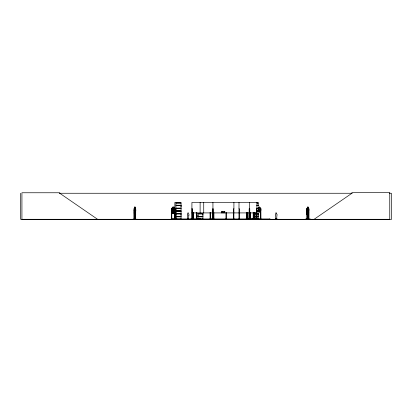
<?xml version="1.0" encoding="UTF-8"?>
<svg xmlns="http://www.w3.org/2000/svg" width="412" height="412" viewBox="0 0 412 412"><rect width="100%" height="100%" fill="white"/><g stroke="black" fill="none" stroke-linecap="round" stroke-linejoin="round"><path stroke-width="0.62" d="M181.043 215.167L181.043 213.957L176.166 213.957M181.043 206.906L181.043 205.701L176.166 205.701M198.007 216.372L198.007 213.957L202.915 213.957L202.91 216.372L198.007 216.372L198.012 215.167M202.91 215.167L202.91 213.957M258.216 215.167L258.216 213.957L253.308 213.957M190.025 219.091L202.302 219.261M134.343 208.704L134.214 212.108L134.709 213.771M134.642 212.34L134.956 211.387C135.419 215.213 135.476 207.246 134.961 210.898L134.631 209.878L134.642 212.329M307.167 219.261L307.115 208.663M308.949 218.906L308.598 218.906L308.609 219.287L308.583 208.642L308.918 208.791L308.933 219.287M260.564 208.704L260.528 219.287M134.801 207.37C136.012 210.089 134.116 211.48 134.837 207.37M134.935 211.037L134.935 213.838M176.125 210.965L181.053 211.052M176.151 219.189L176.099 218.906M253.318 212.494L253.298 219.189M307.64 211.026L308.052 211.026L308.454 210.038L308.15 207.154L307.537 207.154L307.228 208.791L307.651 213.838M134.775 210.826L134.528 213.71L134.858 214.698L135.182 214.698L135.502 213.71L135.26 210.826M132.17 219.282L137.402 219.256M307.537 208.817L307.228 211.706L307.64 212.695L308.052 212.695L308.454 211.706L308.15 208.817L307.501 208.817L306.925 210.455L307.527 212.103L308.197 212.103M307.141 212.458L307.45 210.826M305.261 219.091L310.622 219.091M308.727 219.256L308.784 208.776L308.161 207.107M135.095 213.838L135.095 211.037L134.76 211.026L134.436 210.038L134.678 207.154L134.188 208.791M247.89 219.261L247.9 218.906M134.673 207.107L134.152 208.791L134.178 219.287M134.673 212.103L134.152 210.424L134.709 208.776M134.23 210.455L134.719 208.817M134.23 212.443L134.724 210.779L135.27 210.779L135.764 214.111L135.229 215.775L134.724 215.775L134.245 214.096L134.23 212.443L134.765 210.779M135.615 210.424L135.301 211.552L135.713 210.439L135.177 208.776L134.673 208.776M134.642 207.154L135.167 207.154L135.409 208.791C136.305 209.564 135.569 212.453 135.213 213.771L134.673 213.771M135.224 215.733L135.764 212.443M258.339 219.256L245.923 219.236L260.446 219.014M307.852 213.838L307.852 211.037M135.09 211.026L135.409 210.038M246.628 219.256L246.608 212.582M308.125 213.771L308.784 212.108L308.161 213.771L307.491 213.771L306.889 212.092L306.904 208.776L307.527 207.107L308.197 207.107M307.563 207.107L306.925 208.791L306.971 219.287M308.676 212.458L308.073 210.779L307.44 210.779L306.816 212.443L306.816 214.111L307.476 215.775L308.109 215.775L308.712 214.096L308.063 215.733M307.476 210.779L306.837 212.458L306.873 214.096M308.15 212.062L308.763 210.424L308.125 208.776M308.161 212.103L308.799 210.424L308.82 208.776M172.721 208.668L172.077 210.305L172.077 211.557L172.942 212.546L173.802 212.546L174.657 211.557L174.657 210.305L174.013 208.668L172.7 208.627L171.387 210.29M258.278 207.154L259.57 207.154L260.863 208.791L260.95 219.261M171.794 208.771L171.444 208.791M192.322 218.906L192.399 219.261M193.341 219.282L193.393 218.906M193.516 219.256L193.439 212.494M275.88 212.978L275.819 214.142A0.875 0.875 0 0 0 275.638 215.517L275.819 218.89L276.694 218.89L276.879 215.517A0.875 0.875 0 0 0 276.694 214.142L276.637 212.978L275.88 212.978M212.674 219.282L212.613 218.906M212.844 219.236L212.886 218.906M238.955 219.086L239.012 202.41M256.748 219.261L256.764 218.906M221.8 212.911L222.212 212.242L222.619 212.911M223.845 212.911L224.257 212.242L224.664 212.911M221.563 212.911L222.089 212.077L221.579 211.243L222.228 211.897L222.871 211.243L222.351 212.067L222.871 212.911M223.603 212.911L224.133 212.077L223.623 211.243L224.272 211.897L224.916 211.243L224.396 212.067L224.916 212.911M174.013 212.062L174.982 210.836M175.023 210.856L174.034 212.103L172.7 212.103L171.387 210.439M174.982 212.35L174.013 213.581L172.7 213.622L171.387 211.959M175.023 212.376L174.034 213.622L172.721 213.581L171.428 211.943M259.591 212.103L260.904 210.439L260.904 208.776L259.591 207.107L258.257 207.107L259.591 212.103L258.257 212.103M187.326 219.277L187.769 219.287M187.434 219.282L187.599 218.715M187.759 219.174L187.429 219.081L188.902 219.287M188.485 219.174C188.449 219.756 189.041 218.365 188.717 219.081M188.634 219.277L187.414 219.225L187.676 219.287M275.427 219.277L275.597 218.715L275.7 219.081M275.597 219.225L275.891 219.277M276.663 219.174L277.024 219.277L276.581 219.287M276.849 219.282L276.921 218.715L276.854 219.174M314.119 219.287L351.941 193.259L351.941 192.492L389.757 192.492L389.757 219.287L20.6 219.287L20.6 193.259M209.95 219.261L210.002 218.906M260.523 208.771L260.842 208.791M249.497 219.287L249.512 202.41M59.266 193.259L352.136 193.259M389.469 193.259L391.4 193.259L391.4 219.508L21.929 219.508L21.929 192.764L59.75 192.764L59.75 193.259L97.567 219.287M176.161 202.792L181.053 202.792M256.985 202.786L258.226 202.792M176.161 202.884L181.053 202.884L181.043 205.217L176.166 205.217M256.995 202.879L258.226 202.884L258.216 205.217L256.99 205.217M176.171 203.034L181.043 203.034M256.985 203.034L258.216 203.034M176.13 205.382L181.079 205.382M257.011 205.382L258.257 205.382M176.13 205.531L181.079 205.531M257.011 205.531L258.257 205.531M256.99 205.701L258.221 205.701M134.631 207.107L135.177 207.107M174.013 207.154L172.721 207.154L172.077 208.791L172.077 210.038L172.942 211.026L173.802 211.026L174.657 210.038L174.657 208.791L174.013 207.154L174.982 208.379M176.166 208.112L181.048 208.112L181.048 205.701M256.99 208.112L258.221 208.112M176.13 208.281L181.079 208.281M257.011 208.281L258.257 208.281M176.13 208.431L181.079 208.431M257.011 208.431L258.257 208.431M176.166 208.601L181.048 208.601L181.048 210.923L176.171 210.862M256.99 208.601L258.221 208.601M135.512 208.642L135.486 212.494M306.904 208.776L307.259 208.791M308.15 208.791C307.357 203.451 307.357 213.941 308.15 208.791L307.491 208.776L306.961 210.424M134.322 208.791L134.029 208.791L134.029 219.287M175.909 208.791L176.042 219.287M191.92 208.791L192.28 208.791L192.322 219.287M233.923 208.791L233.568 208.791L233.527 219.287M239.006 208.791L239.367 208.791L239.403 219.287M256.933 208.791L256.588 208.791L256.558 219.287M135.043 209.033L134.683 211.186M256.985 210.862L258.216 210.862L256.995 210.929M176.161 210.923L181.053 210.929M256.985 211.026L258.226 211.052M258.499 211.026L259.359 211.026L260.209 210.038L260.209 208.791L259.57 207.154M176.161 211.135L181.053 211.15L181.043 213.473L176.166 213.473M256.995 211.14L258.226 211.15M176.171 211.289L181.043 211.289M256.985 211.289L258.216 211.289M174.863 212.911L175.924 212.911M191.925 212.911L256.933 212.911M198.007 213.473L202.915 213.473M253.308 213.473L258.221 213.473M176.13 213.643L181.079 213.643M197.971 213.643L202.951 213.643M253.272 213.643L258.257 213.643M134.678 213.73L135.208 213.73M307.501 213.73L308.15 213.73M176.13 213.792L181.079 213.792M197.971 213.792L202.951 213.792M253.272 213.792L258.257 213.792M176.166 216.372L181.048 216.372L181.048 213.957M253.308 216.372L258.221 216.372L258.221 213.957M176.13 216.537L181.079 216.537M197.971 216.537L202.951 216.537M253.272 216.537L258.257 216.537M176.13 216.686L181.079 216.686M197.971 216.686L202.951 216.686M253.272 216.686L258.257 216.686M176.166 216.856L181.048 216.856L181.048 219.184L172.958 219.236L181.043 219.117M253.308 216.856L258.221 216.856L258.221 219.184M133.998 218.906L134.322 218.906M135.321 218.906L135.646 218.906M306.935 218.906L307.29 218.906M171.84 219.014L177.963 219.256M187.821 219.009L188.408 219.009M210.439 219.014L213.504 219.014M275.927 219.009L276.509 219.009M202.91 219.117L196.411 219.287L202.92 219.184L202.915 216.856L198.007 216.856L197.992 219.282M245.923 219.091L258.334 219.091M276.879 219.081L275.53 219.22L276.931 219.225M212.983 219.236L212.927 202.41M249.615 219.261L249.62 218.906M247.004 218.906L247.051 219.256M213.179 219.261L213.241 218.906M175.394 219.261L175.337 218.906M196.606 219.261L196.565 218.906M175.023 208.359L174.034 207.107L172.7 207.107L171.387 208.776L171.402 219.287M175.023 209.878L174.034 208.627L174.982 209.899M171.428 210.424L172.721 212.062M247.236 219.282L247.19 212.494M247.02 219.236L246.963 212.582M307.141 213.71L307.553 214.698L307.96 214.698L308.367 213.71L308.063 210.826M196.436 219.236L196.488 212.494M135.136 207.107L135.656 208.791L135.61 212.494M307.244 219.266L307.259 214.966M135.409 210.455L135.167 208.817L134.678 208.817L134.436 211.706M135.002 209.033L135.167 211.186M308.804 218.906L308.815 219.287M307.069 218.906L307.069 219.287M276.462 219.081L276.462 218.314L276.061 218.314L276.061 219.081M270.112 219.287L270.112 218.963L171.073 218.963L171.073 219.287M269.345 218.963L269.345 219.287M260.801 218.906L260.801 219.287M260.446 218.906L260.446 219.287M257.299 218.906L257.382 219.287M257.026 218.906L256.959 219.287M256.836 208.791L256.867 219.287L256.933 202.41L191.925 202.41L191.894 219.287L191.884 218.906M256.686 208.791L256.655 219.287M256.485 218.906L256.455 219.287M256.418 218.906L256.382 219.287M254.997 212.494L255.013 219.287L254.899 218.906M254.874 212.494L254.827 219.287M254.719 212.494L254.704 219.287M253.473 212.494L253.493 219.287M253.349 212.494L253.37 219.287M253.195 212.494L253.179 219.287L253.179 218.906M250.275 218.906L250.275 219.287M250.244 212.494L250.244 219.287M250.156 212.494L250.115 219.287M250.017 218.906L250.027 219.287M249.971 212.494L249.94 219.287M249.883 212.494L249.852 219.287M249.662 208.791L249.78 219.282L249.76 208.791L249.152 208.791L249.152 219.287L249.116 218.906M249.415 208.791L249.471 219.287M249.384 218.906L249.384 219.287M248.05 218.906L248.029 219.287L247.947 212.582M247.705 212.582L247.761 219.287M247.638 212.582L247.663 219.287M247.55 212.494L247.581 219.287M247.463 212.494L247.494 219.287M247.406 218.906L247.416 219.287M247.277 212.494L247.334 219.287M247.159 218.906L247.159 219.287M246.567 218.906L246.567 219.287M239.326 218.906L239.326 219.287M239.048 218.906L239.094 219.287M233.965 218.906L233.954 219.287M233.923 202.41L233.882 219.287L233.846 218.963M233.609 218.906L233.609 219.287M226.317 212.582L226.358 219.287M226.276 218.906L226.276 219.287M226.003 218.906L226.003 219.287M225.961 212.582L225.936 219.287M213.9 212.494L213.941 219.287M213.859 218.906L213.859 219.287M213.545 212.494L213.586 219.287M213.504 218.906L213.504 219.287M213.323 219.287L213.277 208.791L212.571 208.791L212.53 219.287M210.439 218.906L210.439 219.287M210.398 212.494L210.357 219.287M210.043 212.494L210.084 219.287M203.729 202.41L203.729 212.911M200.526 218.906L200.52 219.287M200.397 218.906L200.433 219.287M200.345 218.906L200.366 219.287M200.253 218.906L200.237 219.287M200.119 202.41L200.119 212.911M199.125 218.906L199.145 219.287M199.037 218.906L199.017 219.287M198.986 218.906L198.965 219.287M196.874 218.906L196.905 219.287M196.833 212.494L196.869 219.287M196.787 218.906L196.787 219.287M193.094 212.494L193.177 219.287M193.053 218.906L193.089 219.287M192.085 218.906L192.074 219.287M192.064 208.791L192.059 219.287M188.361 219.081L188.361 218.314L187.96 218.314L187.96 219.081M175.909 219.287L175.924 202.41L174.863 202.41L174.879 219.287L174.94 212.494M175.296 212.494L175.296 219.287M174.997 208.791L175.018 219.287M171.84 218.906L171.84 219.287L171.742 208.652M171.485 218.906L171.485 219.287M135.61 213.73L135.636 219.287M135.502 218.906L135.512 219.287M135.486 213.73L135.46 219.287M135.409 208.791L135.352 212.494M135.352 213.73L135.337 219.287M134.312 218.906L134.307 219.287L134.291 214.966M134.111 218.906L134.111 219.287M188.773 215.517L188.593 218.89L187.718 218.89L187.537 215.517A0.875 0.875 0 0 1 187.718 214.142C186.919 212.417 189.391 212.417 188.593 214.142A0.875 0.875 0 0 1 188.773 215.517M307.331 209.893L307.661 211.155L307.316 212.453L307.764 211.387L308.186 212.474L307.872 211.145L308.207 209.94L307.774 210.898L307.331 209.893M307.738 209.033C306.863 212.499 308.83 212.494 307.944 209.033L307.702 209.033M172.396 209.749L173.086 211.006L172.365 212.304L173.308 211.238C173.668 212.983 175.079 212.335 173.54 211.001L174.225 209.749L173.328 210.753L172.396 209.749M173.148 207.37L172.726 209.523L173.148 210.166L173.576 210.166L174.018 208.791L173.576 207.37L173.148 207.37M173.148 208.884L172.726 211.037L173.148 211.686L173.576 211.686L174.018 210.305L173.576 208.884L173.148 208.884M258.7 207.37L258.283 209.523L258.7 210.166L259.133 210.166L259.57 208.791L259.133 207.37L258.7 207.37M275.86 219.174L275.53 219.174L275.849 219.225M198.857 219.287L198.857 218.906L198.836 219.287"/></g></svg>
